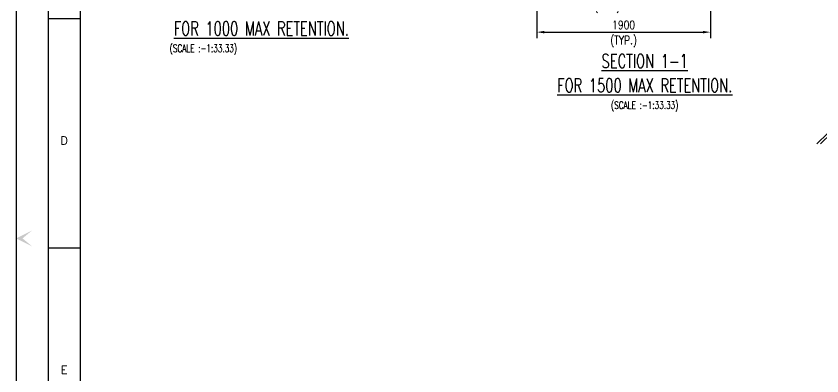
# Model space of a CAD drawing. Extents: x -69352 to 1013721, y -547461 to -186867.
# Drawn here: x 609660 to 636110, y -404231 to -392411 of the extents above; entities that cross this region are included whole.
import ezdxf
from ezdxf.enums import TextEntityAlignment as Align

# ---------------------------------------------------------------- set-up
doc = ezdxf.new("R2010")
doc.units = 0
doc.header["$LTSCALE"] = 500
doc.header["$MEASUREMENT"] = 0
doc.header["$PDMODE"] = 35
doc.header["$PDSIZE"] = -15
doc.layers.get('DEFPOINTS').update_dxf_attribs({"color": 4})
for name, color, linetype in [('PNA', 10, 'Continuous'), ('S-DIM-1', 5, 'Continuous'), ('S-PCC', 9, 'Continuous'), ('S-TEXT', 2, 'Continuous'), ('S-TITIL', 6, 'Continuous')]:
    doc.layers.add(name, color=color, linetype=linetype)
doc.styles.add('ROMANS', font='simplex.shx', dxfattribs={"width": 0.8, "height": 275})
doc.dimstyles.new('dim33.33', dxfattribs={"dimtxt": 250, "dimasz": 250, "dimexe": 200, "dimexo": 200, "dimgap": 100, "dimtad": 1, "dimdec": 0, "dimlfac": 0.333331, "dimzin": 0, "dimdsep": 46, "dimtxsty": 'ROMANS', "dimcen": 0, "dimclrd": 5, "dimclre": 5, "dimclrt": 4, "dimadec": 0, "dimazin": 0, "dimtfac": 1, "dimtdec": 0, "dimtix": 1, "dimtofl": 0, "dimtmove": 2, "dimatfit": 3, "dimfxl": 0, "dimtolj": 1, "dimtzin": 0, "dimlwd": -1, "dimlwe": -1, "dimarcsym": 0})

# ---------------------------------------------------------------- blocks, each defined once
blk = doc.blocks.new('*D639')
at = {"layer": 'DEFPOINTS', "color": 0}
for p in [(627003, -390379), (632103, -390379), (632103, -391892)]:
    blk.add_point(p, dxfattribs=at)
at = {"layer": 'S-DIM-1', "color": 5}
for p, q in [((627003, -390579), (627003, -392092)), ((632103, -390579), (632103, -392092)), ((627253, -391892), (631853, -391892))]:
    blk.add_line(p, q, dxfattribs=at)
for points in [[(627253, -391850), (627253, -391934), (627003, -391892)], [(631853, -391934), (631853, -391850), (632103, -391892)]]:
    blk.add_solid(points, dxfattribs=at)
at = {"layer": 'S-DIM-1', "color": 4, "insert": (629065, -391892), "char_height": 275, "attachment_point": 5, "style": 'ROMANS'}
blk.add_mtext('\\A1;8 Y @ 200 c/c\\P(T&B)', dxfattribs=at)
blk = doc.blocks.new('*D640')
at = {"layer": 'DEFPOINTS', "color": 0}
for p in [(626753, -390529), (632453, -390529), (632453, -392937)]:
    blk.add_point(p, dxfattribs=at)
at = {"layer": 'S-DIM-1', "color": 5}
for p, q in [((626753, -390729), (626753, -393137)), ((632453, -390729), (632453, -393137)), ((627003, -392937), (632203, -392937))]:
    blk.add_line(p, q, dxfattribs=at)
for points in [[(627003, -392896), (627003, -392979), (626753, -392937)], [(632203, -392979), (632203, -392896), (632453, -392937)]]:
    blk.add_solid(points, dxfattribs=at)
at = {"layer": 'S-DIM-1', "color": 4, "char_height": 275, "attachment_point": 5, "style": 'ROMANS'}
for s, insert in [('\\A1;1900', (629603, -392700)), ('(TYP.)', (629603, -393247))]:
    blk.add_mtext(s, dxfattribs=dict(at, insert=insert))
blk = doc.blocks.new('FOLDER')
at = {"layer": 'PNA'}
for points in [[(-1250, 2500), (0, 0), (0, 1000)], [(1250, 2500), (0, 0), (0, 1000)]]:
    blk.add_solid(points, dxfattribs=at)
blk = doc.blocks.new('SHEET1')
at = {"elevation": -8, "flags": 128}
blk.add_lwpolyline([(674017, -125881), (763101, -125881), (763101, -63214), (674017, -63214)], close=True, dxfattribs=at)
at = {"layer": 'PNA'}
for p, q in [((675076, -86820, -8), (676135, -86820, -8)), ((675076, -94421, -8), (676135, -94421, -8))]:
    blk.add_line(p, q, dxfattribs=at)
at = {"layer": 'PNA', "color": 1, "elevation": -8}
for points in [[(675076, -125351), (762572, -125351), (762572, -63743), (675076, -63743)], [(676135, -124822), (762042, -124822), (762042, -64273), (676135, -64273)]]:
    blk.add_lwpolyline(points, close=True, dxfattribs=at)
at = {"layer": 'PNA', "xscale": 0.2118545526379952, "yscale": 0.2118545526379952, "zscale": 0.2118545526379952, "rotation": 270}
blk.add_blockref('FOLDER', (674017, -94103, -8), dxfattribs=at)
at = {"layer": 'PNA', "style": 'ROMANS'}
for s, p in [('D', (675605, -90861, -8)), ('E', (675605, -98461, -8))]:
    blk.add_text(s, height=265, dxfattribs=at).set_placement(p, align=Align.MIDDLE)

msp = doc.modelspace()

# ---------------------------------------------------------------- linework, layer by layer
at = {"layer": 'S-PCC'}
for points in [[(636658.384, -396610.805), (636300.411, -396252.832), (635942.438, -396610.805)], [(636784.946, -396610.805), (636426.974, -396252.832), (636069.001, -396610.805)]]:
    msp.add_lwpolyline(points, dxfattribs=at)

# ---------------------------------------------------------------- block references
at = {"xscale": 0.9920737521750241, "yscale": 0.9920737521750241, "zscale": 0.9920737521750241}
msp.add_blockref('SHEET1', (-59013.6, -306356.339, 7.46), dxfattribs=at)

# ---------------------------------------------------------------- texts
at = {"layer": 'S-TEXT', "style": 'ROMANS', "width": 0.7}
for p in [(615808.013, -393468.14, 19.417), (630294.757, -395337.288)]:
    msp.add_text('(SCALE :-1:33.33)', height=250, dxfattribs=at).set_placement(p, align=Align.MIDDLE_CENTER)
at = {"layer": 'S-TITIL', "style": 'ROMANS', "width": 0.7}
for s, p in [('%%UFOR 1000 MAX RETENTION.', (617710.033, -392818.14, 19.417)), ('%%USECTION 1-1', (630294.757, -393887.288)), ('%%UFOR 1500 MAX RETENTION.', (630294.757, -394687.288))]:
    msp.add_text(s, height=450, dxfattribs=at).set_placement(p, align=Align.MIDDLE_CENTER)

# ---------------------------------------------------------------- dimensions: what is measured, and where the dimension line sits
at = {"layer": 'S-DIM-1'}
dim = msp.add_linear_dim(base=(632103.3, -391891.961, 19.417), p1=(627003.3, -390379.442), p2=(632103.3, -390379.442), text='8 Y @ 200 c/c\\X(T&B)', dimstyle='dim33.33', override={"dimtxt": 250, "dimasz": 250, "dimtmove": 0}, dxfattribs=at)
dim.commit()
dim.dimension.update_dxf_attribs({"geometry": '*D639', "text_midpoint": (629065.087, -391891.961, 19.417), "dimtype": 160})
dim = msp.add_linear_dim(base=(632453.3, -392937.304, 19.417), p1=(626753.3, -390529.442), p2=(632453.3, -390529.442), text='<>\\X(TYP.)', dimstyle='dim33.33', override={"dimtxt": 250, "dimasz": 250, "dimtmove": 0}, dxfattribs=at)
dim.commit()
dim.dimension.update_dxf_attribs({"geometry": '*D640', "text_midpoint": (629603.3, -392937.304, 19.417)})

doc.saveas('drawing.dxf')
